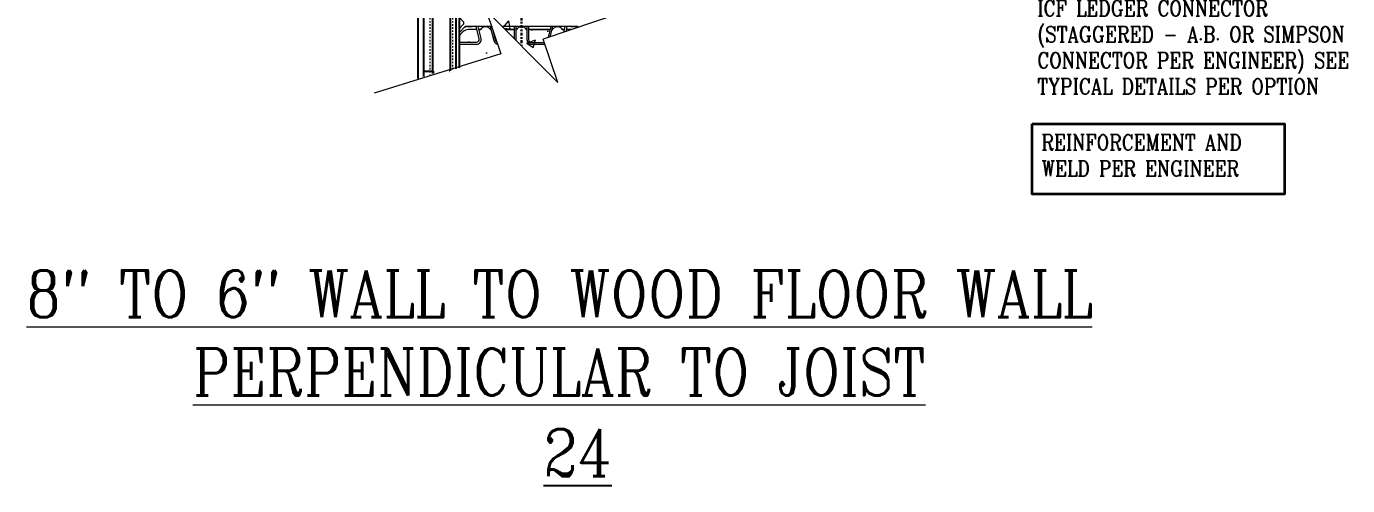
# Model space of a CAD drawing. Header units: inches. Extents: x -184 to -99.5, y 251.3 to 338.8.
# Drawn here: x -184 to -99.5, y 251.3 to 280.7 of the extents above; entities that cross this region are included whole.
import ezdxf

# ---------------------------------------------------------------- set-up
doc = ezdxf.new("R2010")
doc.units = ezdxf.units.IN
doc.header["$MEASUREMENT"] = 0
for name, pattern in [('CENTER', [2, 1.25, -0.25, 0.25, -0.25]), ('DASHED2', [0.375, 0.25, -0.125]), ('HIDDEN', [0.375, 0.25, -0.125])]:
    doc.linetypes.add(name, pattern=pattern)
doc.layers.get('Defpoints').update_dxf_attribs({"color": 252})
for name, color, linetype, lineweight in [('A2 Hatch', 8, 'Continuous', 9), ('A4 medium', 7, 'Continuous', 35), ('DETAILS', 7, 'Continuous', 13), ('DIM', 3, 'Continuous', 13), ('REBAR', 2, 'CENTER', 30)]:
    doc.layers.add(name, color=color, linetype=linetype, lineweight=lineweight)
doc.styles.add('RomanC', font='romanc.shx', dxfattribs={"width": 0.85, "height": 5})

msp = doc.modelspace()

# ---------------------------------------------------------------- hatches: boundary and pattern name
at = {"layer": 'A2 Hatch', "ltscale": 0.15}
h = msp.add_hatch(dxfattribs=at)
h.set_pattern_fill('AR-CONC', color=256, scale=0.8, style=0)
h.set_pattern_definition([(50, (-3238.1794, 751.718), (5.7380815, -0.502017), [0.6, -6.6]), (355, (-3238.1794, 751.718), (-1.110011, 6.017537), [0.48, -5.28]), (100.45145, (-3237.701, 751.6764), (4.628071, 5.51552), [0.509922, -5.609137]), (46.1842, (-3238.1794, 753.318), (8.537928, -1.324152), [0.9, -9.9]), (96.63564, (-3237.468, 753.208), (7.477296, 7.792949), [0.764882, -8.413704]), (351.1842, (-3238.179, 753.318), (7.477296, 7.79295), [0.72, -7.92]), (21, (-3237.3794, 752.918), (4.7752564, -3.220951), [0.6, -6.6]), (326, (-3237.3794, 752.918), (1.946523, 5.8012), [0.48, -5.28]), (71.45144, (-3236.9815, 752.65), (6.721779, 2.580249), [0.509922, -5.609137]), (37.5, (-3238.1794, 751.7182), (0.0972788, 2.6631508), [0, -5.216, 0, -5.36, 0, -5.3]), (7.5, (-3238.1794, 751.7182), (2.1045563, 3.1552937), [0, -3.056, 0, -5.096, 0, -2.02]), (327.5, (-3239.9634, 751.7182), (4.2705795, -0.180439), [0, -2, 0, -6.24, 0, -8.28]), (317.5, (-3240.7634, 751.718), (4.6654894, 0.80084), [0, -2.6, 0, -4.144, 0, -5.88])])
h.paths.add_polyline_path([(-154.324, 335.631), (-156.31, 334.958), (-156.51, 277.942), (-153.64, 278.915), (-154.576, 281.675), (-149.98, 277.079), (-150.916, 279.839), (-148.31, 280.723), (-148.314, 313.305), (-150.314, 313.305), (-150.314, 336.991), (-151.6, 336.555), (-150.664, 333.795), (-155.26, 338.391)])

# ---------------------------------------------------------------- linework, layer by layer
at = {"color": 1}
for p, q in [((-158.935, 289.305), (-158.935, 277.331)), ((-158.585, 289.805), (-158.585, 277.45)), ((-158.01, 289.805), (-158.01, 277.645)), ((-156.885, 289.805), (-156.885, 277.815)), ((-156.51, 289.555), (-156.51, 277.942)), ((-156.31, 289.805), (-156.31, 278.01)), ((-158.585, 277.805), (-157.96, 277.805)), ((-157.96, 277.805), (-157.96, 277.662)), ((-156.935, 277.805), (-156.935, 277.798)), ((-156.935, 277.805), (-156.914, 277.805))]:
    msp.add_line(p, q, dxfattribs=at)
at = {"color": 1, "linetype": 'HIDDEN', "ltscale": 0.02}
for p, q in [((-158.585, 277.805), (-157.96, 277.805)), ((-157.96, 277.805), (-157.96, 277.662)), ((-156.935, 277.805), (-156.935, 277.798)), ((-156.935, 277.805), (-156.914, 277.805))]:
    msp.add_line(p, q, dxfattribs=at)
at = {"layer": 'A2 Hatch', "linetype": 'DASHED2', "ltscale": 0.15}
for p, q in [((-158.17, 289.805), (-158.17, 277.591)), ((-156.725, 289.805), (-156.725, 277.869))]:
    msp.add_line(p, q, dxfattribs=at)
at = {"layer": 'A4 medium', "ltscale": 0.15}
msp.add_lwpolyline([(-119.636, 274.423), (-103.492, 274.423), (-103.492, 269.921), (-119.636, 269.921)], close=True, dxfattribs=at)
at = {"layer": 'DETAILS', "color": 6, "lineweight": 20}
for p, q in [((-152.758, 280.455), (-153.356, 280.455)), ((-153.356, 280.455), (-152.758, 280.455))]:
    msp.add_line(p, q, dxfattribs=at)
for points in [[(-156.31, 280.505), (-156.042, 280.774, 0.414214), (-156.042, 280.986), (-156.31, 281.254)], [(-156.31, 279.655), (-155.189, 279.655, 0.485338), (-155.024, 279.865), (-155.215, 280.655), (-155.811, 280.655), (-155.561, 280.655), (-155.461, 280.655)], [(-156.31, 279.525), (-155.189, 279.525, 0.485338), (-154.898, 279.895), (-155.081, 280.655)], [(-154.23, 280.655), (-155.869, 280.655, 0.198912), (-155.94, 280.626), (-156.31, 280.255)], [(-155.167, 280.455), (-155.704, 280.455, 0.198912), (-156.057, 280.308), (-156.31, 280.055)], [(-154.94, 280.455), (-155.033, 280.455), (-154.94, 280.455, 0.279322), (-154.895, 280.482, -0.605918), (-154.324, 280.482, 0.279322), (-154.279, 280.455)], [(-154.31, 280.655), (-154.092, 279.755, 0.302614), (-153.848, 279.529, 0.302614)], [(-154.149, 280.415), (-153.995, 279.778, 0.225019), (-153.888, 279.645)], [(-152.64, 280.455, 0.279322), (-152.596, 280.482, -0.279322), (-152.31, 280.655), (-153.556, 280.655)], [(-152.665, 279.764, 0.051306), (-152.658, 279.825), (-152.658, 280.655)], [(-148.659, 280.605), (-148.68, 280.626, 0.198912), (-148.751, 280.655), (-152.31, 280.655, -0.279322), (-152.024, 280.482, 0.279322), (-151.98, 280.455)], [(-151.962, 280.655), (-151.962, 279.825, 0.414214), (-151.662, 279.525), (-150.82, 279.525, 0.00833), (-150.81, 279.525, 0.00833)], [(-151.862, 280.655), (-151.862, 279.825, 0.414214), (-151.662, 279.625), (-150.843, 279.625)], [(-150.341, 280.455, 0.279322), (-150.297, 280.482, -0.605918), (-149.725, 280.482, 0.279322), (-149.681, 280.455), (-149.588, 280.455), (-149.681, 280.455)]]:
    msp.add_lwpolyline(points, format="xyb", dxfattribs=at)
for points in [[(-154.261, 280.455), (-154.279, 280.455)], [(-152.658, 280.455), (-152.64, 280.455)], [(-151.962, 280.455), (-151.98, 280.455)], [(-151.862, 280.455), (-150.462, 280.455)], [(-150.359, 280.455), (-150.341, 280.455)]]:
    msp.add_lwpolyline(points, close=True, dxfattribs=at)
for points in [[(-152.758, 279.857), (-152.758, 280.655)], [(-150.583, 279.952), (-150.414, 280.655)], [(-150.471, 279.99), (-150.311, 280.655)], [(-149.539, 280.655), (-149.631, 280.275)], [(-149.16, 280.655), (-149.06, 280.655), (-148.81, 280.655), (-149.406, 280.655), (-149.485, 280.324)], [(-149.101, 280.455), (-149.454, 280.455)]]:
    msp.add_lwpolyline(points, dxfattribs=at)
at = {"layer": 'DIM'}
for p, q in [((-154.576, 281.675), (-153.64, 278.915)), ((-149.98, 277.079), (-154.576, 281.675)), ((-144.289, 282.087), (-150.916, 279.839)), ((-149.98, 277.079), (-150.916, 279.839)), ((-153.64, 278.915), (-161.73, 276.384))]:
    msp.add_line(p, q, dxfattribs=at)
at = {"layer": 'REBAR', "ltscale": 0.15}
msp.add_line((-152.31, 317.311), (-152.31, 279.409), dxfattribs=at)

# ---------------------------------------------------------------- texts
at = {"layer": 'Defpoints', "insert": (-148.719, 254.884), "char_height": 3, "width": 90.08, "attachment_point": 2, "style": 'RomanC'}
msp.add_mtext('{\\L24}\\P            ', dxfattribs=at)
at = {"layer": 'DIM', "color": 3, "char_height": 1, "attachment_point": 1, "style": 'RomanC'}
for s, insert, width in [('ICF LEDGER CONNECTOR\\P(STAGGERED - A.B. OR SIMPSON CONNECTOR PER ENGINEER) SEE TYPICAL DETAILS PER OPTION', (-119.305, 282.322), 22.68955), ('REINFORCEMENT AND WELD PER ENGINEER', (-119.038, 273.737), 15.71499)]:
    msp.add_mtext(s, dxfattribs=dict(at, insert=insert, width=width))
at = {"layer": 'DIM', "insert": (-149.894, 265.05), "char_height": 3, "width": 90.08, "attachment_point": 2, "style": 'RomanC'}
msp.add_mtext('{\\L8" TO 6" WALL TO WOOD FLOOR WALL PERPENDICULAR TO JOIST}', dxfattribs=at)

doc.saveas('drawing.dxf')
